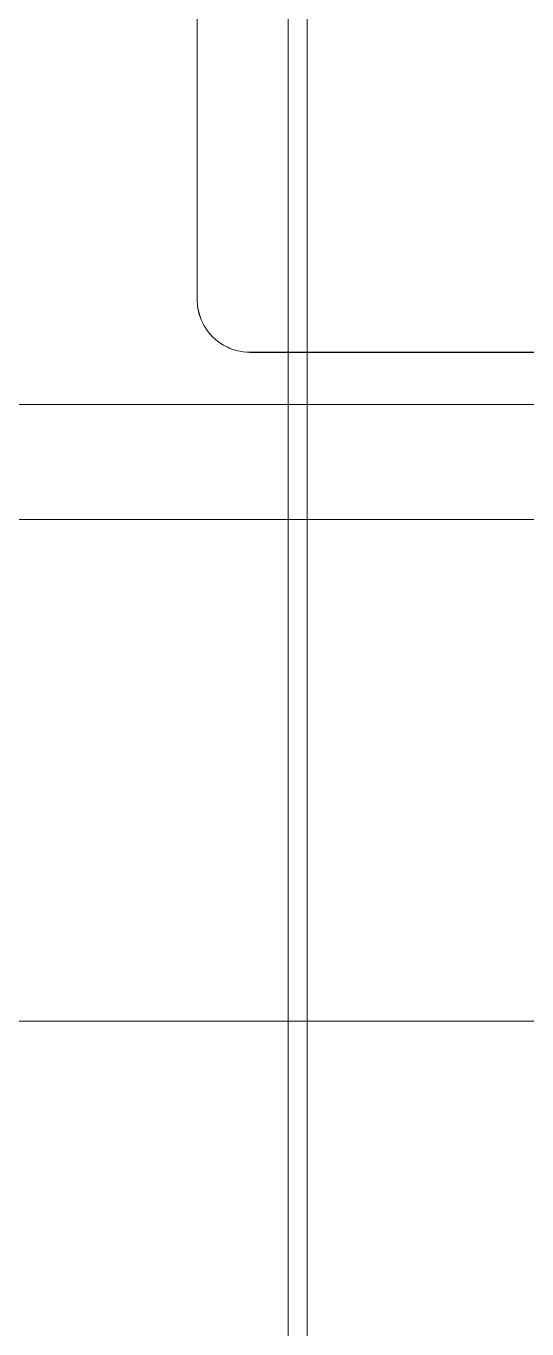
# Model space of a CAD drawing. Extents: x -566 to 72611, y -487 to 32334.
# Drawn here: x 123.54 to 136.01, y 259.98 to 292.43 of the extents above; entities that cross this region are included whole.
import ezdxf

# ---------------------------------------------------------------- set-up
doc = ezdxf.new("R2010")
doc.units = 0
doc.header["$LTSCALE"] = 0.5
doc.header["$MEASUREMENT"] = 0
doc.layers.add('ceilling', color=141, linetype='CONTINUOUS', lineweight=18)
doc.layers.add('floor', color=7, linetype='CONTINUOUS', lineweight=5, true_color=0xcfcfcf)
doc.layers.add('layout', color=7, linetype='CONTINUOUS', lineweight=5, true_color=0xcfcfcf)

msp = doc.modelspace()

# ---------------------------------------------------------------- hatches: boundary and pattern name
at = {"layer": 'floor'}
h = msp.add_hatch(dxfattribs=at)
h.set_pattern_fill('ANSI37', color=256, scale=100, angle=45)
h.set_pattern_definition([(90, (243.028, 267.632), (-12.5, 9e-16), []), (180, (243.028, 267.632), (-9e-16, -12.5), [])])
h.paths.add_polyline_path([(253.46925, 349.5), (154.11744, 349.5), (154.11744, 348.5), (101.14781, 348.5), (101.14781, 349.5), (0, 349.5), (0, 344.5), (36, 344.5, -0.33835703), (0, 308.66941), (0, 308.5), (0, 173.75), (253.46925, 173.75)])
h.paths.add_polyline_path([(36, 344.5), (0, 344.5), (0, 308.66941, 0.33835703)], flags=17)
h.paths.add_polyline_path([(253.46925, 173.75), (0, 173.75), (0, 173.74997), (0, 169.75), (253.46925, 169.75)])
h.paths.add_polyline_path([(253.46925, 169.75), (0, 169.75), (0, 149.21137), (36, 149.21137, -0.33835703), (0, 113.38078), (0, 113.21137), (0, 29.94998), (0, -5), (253.46925, -5)])
h.paths.add_polyline_path([(36, 149.21137), (0, 149.21137), (0, 113.38078, 0.33835703)], flags=17)
h.paths.add_polyline_path([(575.25, 169.75), (510, 169.75), (474.75, 169.75), (327.5, 169.75), (285.46925, 169.75), (285.46925, 165.75), (253.46925, 165.75), (253.46925, -5), (263.99725, -5), (263.99725, 95.99051), (287, 95.99051), (287, 97.5), (292, 97.5), (292, -5), (341.25, -5), (341.25, 13.02988), (341.25012, 15.02988), (346.24839, 15.02988, 0.36108524), (374.08728, 41.24999), (346.25012, 41.24999), (346.25012, 42.99999), (341.25, 42.99999), (341.25, 44.99999), (341.25, 97.5), (357.75, 97.5), (405.75, 97.5), (575.25, 97.5)])

# ---------------------------------------------------------------- linework, layer by layer
at = {"layer": 'ceilling'}
for p, q in [((130.06343, 349.5), (130.06343, 173.75)), ((0, 283), (533.5, 283))]:
    msp.add_line(p, q, dxfattribs=at)
at = {"layer": 'layout'}
for points in [[(127.79829, 285.61486, 70.22398), (127.79646, 300.4305, 70.2116), (127.79646, 285.6148, 70.2116)], [(127.79646, 285.6148, 70.2116), (127.80952, 285.44338, 70.22398), (127.79829, 285.61486, 70.22398)], [(127.80952, 285.44338, 70.22398), (127.79646, 285.6148, 70.2116), (127.80769, 285.44314, 70.2116)], [(127.80769, 285.44314, 70.2116), (127.84297, 285.27486, 70.22398), (127.80952, 285.44338, 70.22398)], [(127.84297, 285.27486, 70.22398), (127.80769, 285.44314, 70.2116), (127.84126, 285.27441, 70.2116)], [(127.84126, 285.27441, 70.2116), (127.89827, 285.11217, 70.22398), (127.84297, 285.27486, 70.22398)], [(127.89827, 285.11217, 70.22398), (127.84126, 285.27441, 70.2116), (127.89656, 285.1115, 70.2116)], [(127.90022, 285.11297, 70.2299), (127.84297, 285.27486, 70.22398), (127.89827, 285.11217, 70.22398)], [(127.89656, 285.1115, 70.2116), (127.97419, 284.95809, 70.22398), (127.89827, 285.11217, 70.22398)], [(127.97419, 284.95809, 70.22398), (127.89656, 285.1115, 70.2116), (127.97273, 284.95721, 70.2116)], [(127.97273, 284.95721, 70.2116), (128.06965, 284.81524, 70.22398), (127.97419, 284.95809, 70.22398)], [(128.06831, 284.81414, 70.2116), (127.97273, 284.95721, 70.2116), (128.06965, 284.81524, 70.22398)], [(128.18293, 284.68606, 70.22398), (128.06831, 284.81414, 70.2116), (128.18171, 284.68481, 70.2116)], [(128.18171, 284.68481, 70.2116), (128.31208, 284.57281, 70.22398), (128.18293, 284.68606, 70.22398)], [(128.31208, 284.57281, 70.22398), (128.18171, 284.68481, 70.2116), (128.31099, 284.57137, 70.2116)], [(128.31208, 284.57281, 70.22398), (128.45503, 284.47735, 70.22398), (128.31099, 284.57137, 70.2116)], [(128.45405, 284.47579, 70.2116), (128.31099, 284.57137, 70.2116), (128.45503, 284.47735, 70.22398)], [(128.60908, 284.40136, 70.22398), (128.45405, 284.47579, 70.2116), (128.60835, 284.39971, 70.2116)], [(128.7718, 284.34612, 70.22398), (128.60835, 284.39971, 70.2116), (128.77131, 284.34441, 70.2116)], [(128.94026, 284.31261, 70.22398), (128.77131, 284.34441, 70.2116), (128.94001, 284.31084, 70.2116)], [(128.94001, 284.31084, 70.2116), (129.11177, 284.30138, 70.22398), (128.94026, 284.31261, 70.22398)], [(129.11177, 284.30138, 70.22398), (128.94001, 284.31084, 70.2116), (129.11164, 284.29958, 70.2116)], [(158.53694, 284.30138, 70.22398), (129.11164, 284.29958, 70.2116), (158.53694, 284.29958, 70.2116)], [(129.11164, 284.29958, 70.2116), (158.53694, 284.30138, 70.22398), (129.11177, 284.30138, 70.22398)]]:
    msp.add_3dface(points, dxfattribs=at)

doc.saveas('drawing.dxf')
